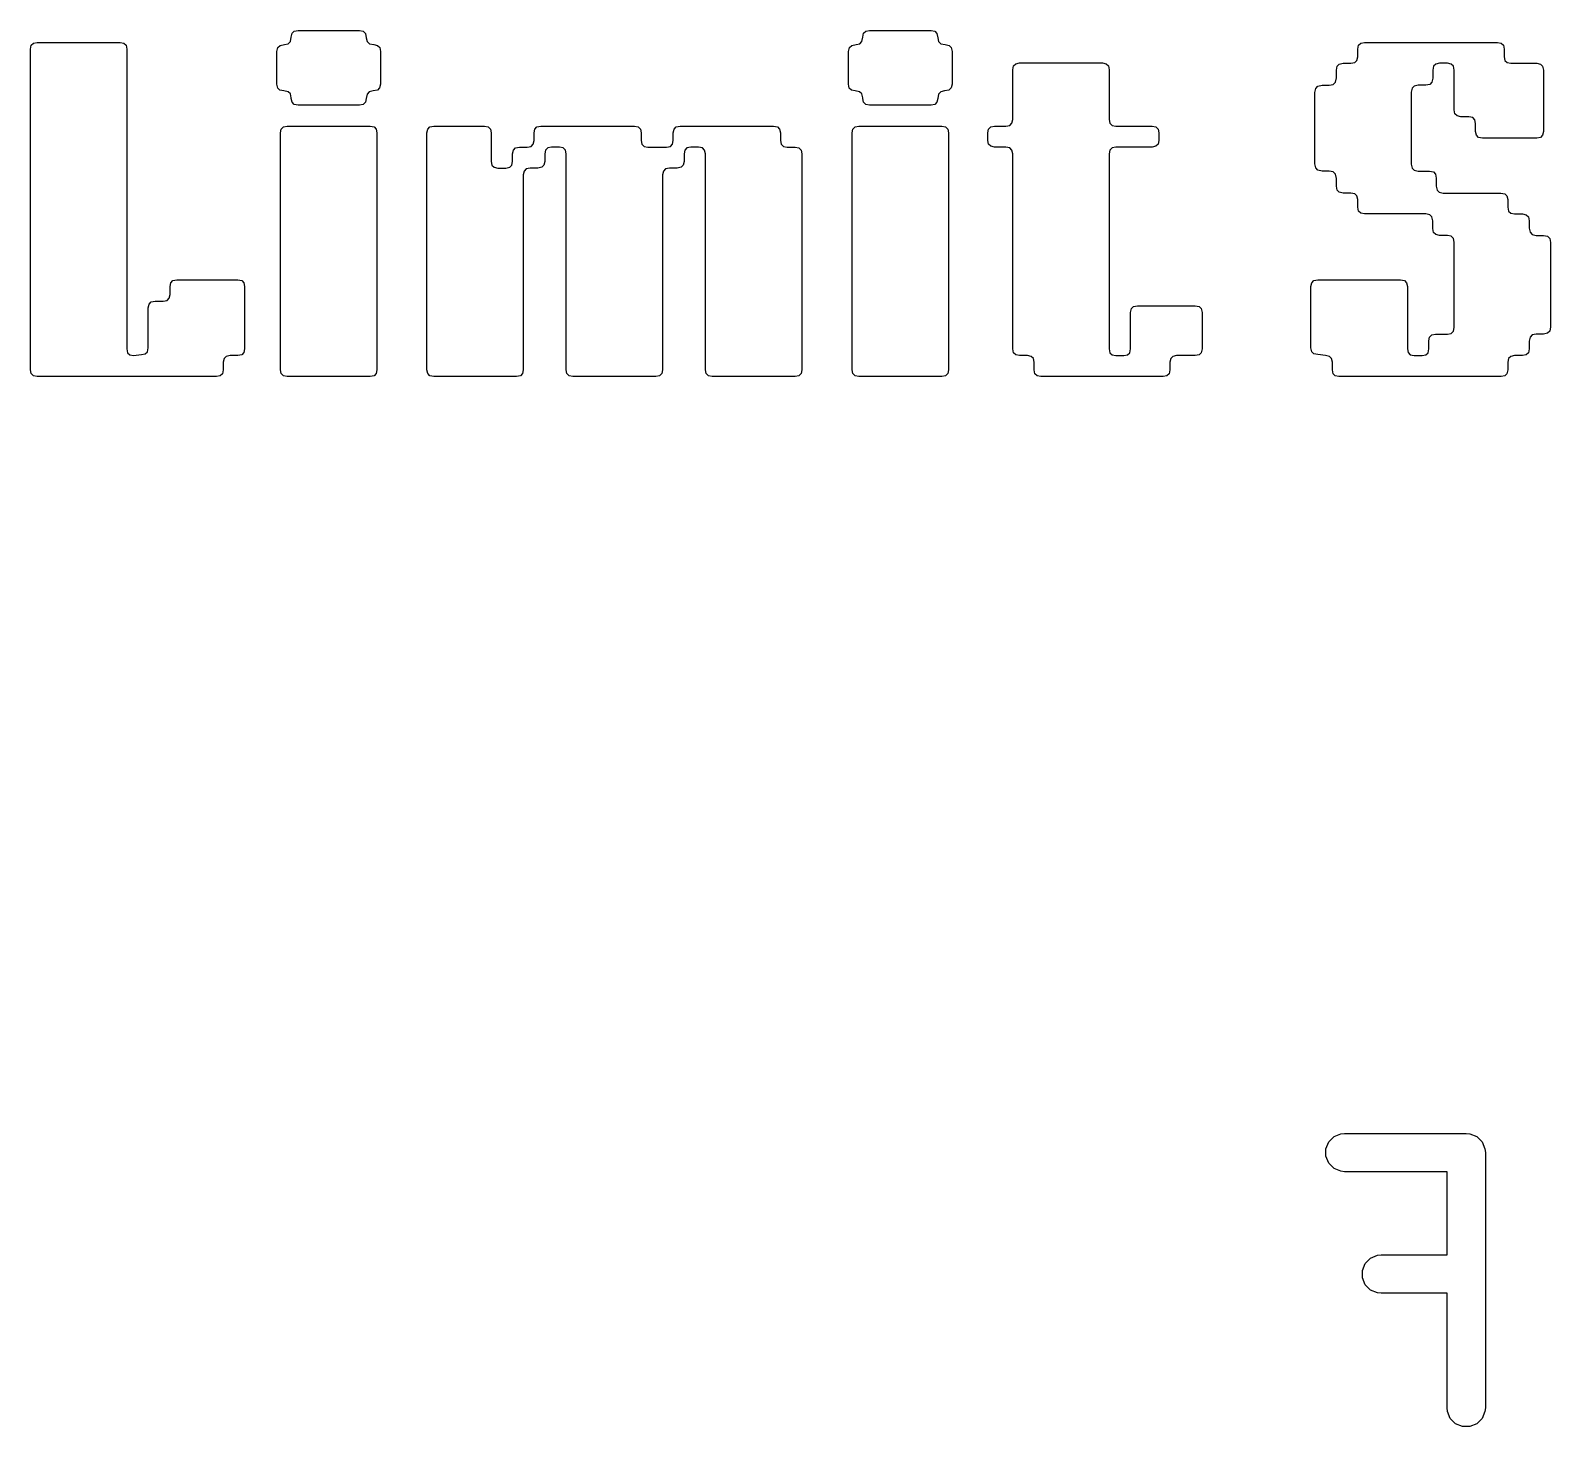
# Model space of a CAD drawing. Header units: millimetres. Extents: x 60 to 220, y -152 to -53.
# Drawn here: x 83.73 to 89.69, y -60.03 to -54.56 of the extents above; entities that cross this region are included whole.
import ezdxf

# ---------------------------------------------------------------- set-up
doc = ezdxf.new("R2010")
doc.units = ezdxf.units.MM
doc.layers.add('F.Silkscreen', color=41, linetype='CONTINUOUS', true_color=0xf2eda1)

msp = doc.modelspace()

# ---------------------------------------------------------------- linework, layer by layer
at = {"layer": 'F.Silkscreen', "linetype": 'CONTINUOUS'}
for p, q in [((83.737554, -54.61734), (83.74592, -54.608974)), ((83.74592, -54.608974), (83.760999, -54.605858)), ((83.760999, -54.605858), (84.085598, -54.605858)), ((84.085598, -54.605858), (84.100671, -54.608978)), ((84.100671, -54.608978), (84.109041, -54.617361)), ((84.729727, -54.614773), (84.744558, -54.611475)), ((84.744558, -54.611475), (84.753043, -54.602373)), ((84.753043, -54.602373), (84.756289, -54.585464)), ((84.756289, -54.585464), (84.759402, -54.570425)), ((84.759402, -54.570425), (84.767766, -54.562075)), ((84.767766, -54.562075), (84.78285, -54.558963)), ((84.78285, -54.558963), (85.023552, -54.558963)), ((85.023552, -54.558963), (85.038382, -54.562261)), ((85.038382, -54.562261), (85.046867, -54.571363)), ((85.046867, -54.571363), (85.050113, -54.588272)), ((85.050113, -54.588272), (85.053411, -54.603057)), ((85.053411, -54.603057), (85.062527, -54.611529)), ((85.062527, -54.611529), (85.079483, -54.614773)), ((86.968946, -54.614773), (86.983776, -54.611475)), ((86.983776, -54.611475), (86.992262, -54.602373)), ((86.992262, -54.602373), (86.995507, -54.585464)), ((86.995507, -54.585464), (86.99862, -54.570425)), ((86.99862, -54.570425), (87.006984, -54.562075)), ((87.006984, -54.562075), (87.022069, -54.558963)), ((87.022069, -54.558963), (87.26277, -54.558963)), ((87.26277, -54.558963), (87.2776, -54.562261)), ((87.2776, -54.562261), (87.286086, -54.571363)), ((87.286086, -54.571363), (87.289331, -54.588272)), ((87.289331, -54.588272), (87.29263, -54.603057)), ((87.29263, -54.603057), (87.301745, -54.611529)), ((87.301745, -54.611529), (87.318702, -54.614773)), ((88.937762, -54.617154), (88.946104, -54.608936)), ((88.946104, -54.608936), (88.961235, -54.605858)), ((88.961235, -54.605858), (89.481655, -54.605858)), ((89.481655, -54.605858), (89.496786, -54.608936)), ((89.496786, -54.608936), (89.505128, -54.617154)), ((83.734438, -54.632419), (83.737554, -54.61734)), ((83.734438, -55.888438), (83.734438, -54.632419)), ((84.109041, -54.617361), (84.112159, -54.63248)), ((84.112159, -54.63248), (84.112159, -55.806311)), ((84.700357, -54.641334), (84.703659, -54.626509)), ((84.700357, -54.769684), (84.700357, -54.641334)), ((84.703659, -54.626509), (84.712777, -54.618021)), ((84.712777, -54.618021), (84.729727, -54.614773)), ((85.079483, -54.614773), (85.094562, -54.617889)), ((85.094562, -54.617889), (85.102929, -54.626255)), ((85.102929, -54.626255), (85.106045, -54.641334)), ((85.106045, -54.641334), (85.106045, -54.769684)), ((86.939576, -54.641334), (86.942877, -54.626509)), ((86.939576, -54.769684), (86.939576, -54.641334)), ((86.942877, -54.626509), (86.951996, -54.618021)), ((86.951996, -54.618021), (86.968946, -54.614773)), ((87.318702, -54.614773), (87.33378, -54.617889)), ((87.33378, -54.617889), (87.342147, -54.626255)), ((87.342147, -54.626255), (87.345263, -54.641334)), ((87.345263, -54.641334), (87.345263, -54.769684)), ((88.931581, -54.676621), (88.934673, -54.661912)), ((88.934673, -54.63187), (88.937762, -54.617154)), ((88.934673, -54.661912), (88.934673, -54.63187)), ((89.505128, -54.617154), (89.508217, -54.63187)), ((89.508217, -54.63187), (89.508217, -54.661912)), ((89.508217, -54.661912), (89.511305, -54.676627)), ((87.582972, -54.71308), (87.586091, -54.697961)), ((87.582972, -54.907498), (87.582972, -54.71308)), ((87.586091, -54.697961), (87.594461, -54.689578)), ((87.594461, -54.689578), (87.609534, -54.686458)), ((87.609534, -54.686458), (87.934194, -54.686458)), ((87.934194, -54.686458), (87.949267, -54.689578)), ((87.949267, -54.689578), (87.957636, -54.697961)), ((87.957636, -54.697961), (87.960755, -54.71308)), ((87.960755, -54.71308), (87.960755, -54.907498)), ((88.850715, -54.715157), (88.853864, -54.699632)), ((88.850715, -54.745259), (88.850715, -54.715157)), ((88.853864, -54.699632), (88.86226, -54.691085)), ((88.86226, -54.691085), (88.877276, -54.687923)), ((88.877276, -54.687923), (88.908051, -54.687923)), ((88.908051, -54.687923), (88.923223, -54.684842)), ((88.923223, -54.684842), (88.931581, -54.676621)), ((89.231585, -54.699632), (89.228436, -54.715157)), ((89.228436, -54.715157), (89.228436, -54.746664)), ((89.239982, -54.691085), (89.231585, -54.699632)), ((89.254998, -54.687923), (89.239982, -54.691085)), ((89.285834, -54.687923), (89.254998, -54.687923)), ((89.300918, -54.691035), (89.285834, -54.687923)), ((89.309282, -54.699385), (89.300918, -54.691035)), ((89.312395, -54.714424), (89.309282, -54.699385)), ((89.312395, -54.870739), (89.312395, -54.714424)), ((89.511305, -54.676627), (89.519647, -54.684845)), ((89.519647, -54.684845), (89.534778, -54.687923)), ((89.534778, -54.687923), (89.635589, -54.687923)), ((89.635589, -54.687923), (89.650674, -54.691035)), ((89.650674, -54.691035), (89.659038, -54.699385)), ((89.659038, -54.699385), (89.662151, -54.714424)), ((89.662151, -54.714424), (89.662151, -54.954515)), ((84.703473, -54.784763), (84.700357, -54.769684)), ((84.71184, -54.793129), (84.703473, -54.784763)), ((85.102743, -54.784509), (85.093625, -54.792997)), ((85.106045, -54.769684), (85.102743, -54.784509)), ((86.942692, -54.784763), (86.939576, -54.769684)), ((86.951058, -54.793129), (86.942692, -54.784763)), ((87.341962, -54.784509), (87.332843, -54.792997)), ((87.345263, -54.769684), (87.341962, -54.784509)), ((88.766756, -54.801924), (88.77004, -54.786007)), ((88.77004, -54.786007), (88.778852, -54.777182)), ((88.778852, -54.777182), (88.794722, -54.773897)), ((88.794722, -54.773897), (88.822749, -54.773897)), ((88.822749, -54.773897), (88.838562, -54.770571)), ((88.838562, -54.770571), (88.847402, -54.761581)), ((88.847402, -54.761581), (88.850715, -54.745259)), ((89.147597, -54.7854), (89.144478, -54.800519)), ((89.155966, -54.777017), (89.147597, -54.7854)), ((89.171039, -54.773897), (89.155966, -54.777017)), ((89.201875, -54.773897), (89.171039, -54.773897)), ((89.216891, -54.770736), (89.201875, -54.773897)), ((89.225288, -54.762188), (89.216891, -54.770736)), ((89.228436, -54.746664), (89.225288, -54.762188)), ((84.726919, -54.796245), (84.71184, -54.793129)), ((84.743875, -54.799489), (84.726919, -54.796245)), ((84.752991, -54.807961), (84.743875, -54.799489)), ((84.756289, -54.822745), (84.752991, -54.807961)), ((84.756289, -54.825554), (84.756289, -54.822745)), ((84.759402, -54.840593), (84.756289, -54.825554)), ((84.767766, -54.848943), (84.759402, -54.840593)), ((84.78285, -54.852055), (84.767766, -54.848943)), ((85.038636, -54.848943), (85.023552, -54.852055)), ((85.047, -54.840593), (85.038636, -54.848943)), ((85.050113, -54.825554), (85.047, -54.840593)), ((85.053359, -54.808645), (85.050113, -54.825554)), ((85.061844, -54.799543), (85.053359, -54.808645)), ((85.076674, -54.796245), (85.061844, -54.799543)), ((85.093625, -54.792997), (85.076674, -54.796245)), ((86.966137, -54.796245), (86.951058, -54.793129)), ((86.983094, -54.799489), (86.966137, -54.796245)), ((86.992209, -54.807961), (86.983094, -54.799489)), ((86.995507, -54.822745), (86.992209, -54.807961)), ((86.995507, -54.825554), (86.995507, -54.822745)), ((86.99862, -54.840593), (86.995507, -54.825554)), ((87.006984, -54.848943), (86.99862, -54.840593)), ((87.022069, -54.852055), (87.006984, -54.848943)), ((87.277855, -54.848943), (87.26277, -54.852055)), ((87.286219, -54.840593), (87.277855, -54.848943)), ((87.289331, -54.825554), (87.286219, -54.840593)), ((87.292577, -54.808645), (87.289331, -54.825554)), ((87.301063, -54.799543), (87.292577, -54.808645)), ((87.315893, -54.796245), (87.301063, -54.799543)), ((87.332843, -54.792997), (87.315893, -54.796245)), ((88.766756, -55.081948), (88.766756, -54.801924)), ((89.144478, -54.800519), (89.144478, -55.083353)), ((85.023552, -54.852055), (84.78285, -54.852055)), ((87.26277, -54.852055), (87.022069, -54.852055)), ((87.579854, -54.922617), (87.582972, -54.907498)), ((87.960755, -54.907498), (87.963874, -54.922617)), ((89.315511, -54.885818), (89.312395, -54.870739)), ((89.323878, -54.894185), (89.315511, -54.885818)), ((89.338956, -54.897301), (89.323878, -54.894185)), ((89.369731, -54.897301), (89.338956, -54.897301)), ((89.384816, -54.900412), (89.369731, -54.897301)), ((89.39318, -54.908763), (89.384816, -54.900412)), ((89.396292, -54.923801), (89.39318, -54.908763)), ((84.71434, -54.960743), (84.717459, -54.945623)), ((84.71434, -55.888377), (84.71434, -54.960743)), ((84.717459, -54.945623), (84.725829, -54.93724)), ((84.725829, -54.93724), (84.740902, -54.93412)), ((84.740902, -54.93412), (85.0655, -54.93412)), ((85.0655, -54.93412), (85.080573, -54.93724)), ((85.080573, -54.93724), (85.088943, -54.945623)), ((85.088943, -54.945623), (85.092062, -54.960743)), ((85.092062, -54.960743), (85.092062, -55.888377)), ((85.287822, -54.960743), (85.290941, -54.945623)), ((85.287822, -55.888377), (85.287822, -54.960743)), ((85.290941, -54.945623), (85.299311, -54.93724)), ((85.299311, -54.93724), (85.314384, -54.93412)), ((85.314384, -54.93412), (85.513075, -54.93412)), ((85.513075, -54.93412), (85.528207, -54.937198)), ((85.528207, -54.937198), (85.536548, -54.945417)), ((85.536548, -54.945417), (85.539637, -54.960132)), ((85.539637, -54.960132), (85.539637, -55.07224)), ((85.707493, -54.960132), (85.710581, -54.945417)), ((85.707493, -54.990174), (85.707493, -54.960132)), ((85.710581, -54.945417), (85.718923, -54.937198)), ((85.718923, -54.937198), (85.734054, -54.93412)), ((85.734054, -54.93412), (86.100663, -54.93412)), ((86.100663, -54.93412), (86.115794, -54.937198)), ((86.115794, -54.937198), (86.124135, -54.945417)), ((86.124135, -54.945417), (86.127224, -54.960132)), ((86.127224, -54.960132), (86.127224, -54.990174)), ((86.253131, -54.960132), (86.25622, -54.945417)), ((86.253131, -54.990174), (86.253131, -54.960132)), ((86.25622, -54.945417), (86.264561, -54.937198)), ((86.264561, -54.937198), (86.279693, -54.93412)), ((86.279693, -54.93412), (86.64624, -54.93412)), ((86.64624, -54.93412), (86.661371, -54.937198)), ((86.661371, -54.937198), (86.669713, -54.945417)), ((86.669713, -54.945417), (86.672801, -54.960132)), ((86.672801, -54.960132), (86.672801, -54.990174)), ((86.953559, -54.960743), (86.956677, -54.945623)), ((86.953559, -55.888377), (86.953559, -54.960743)), ((86.956677, -54.945623), (86.965047, -54.93724)), ((86.965047, -54.93724), (86.98012, -54.93412)), ((86.98012, -54.93412), (87.304719, -54.93412)), ((87.304719, -54.93412), (87.319792, -54.93724)), ((87.319792, -54.93724), (87.328161, -54.945623)), ((87.328161, -54.945623), (87.33128, -54.960743)), ((87.33128, -54.960743), (87.33128, -55.888377)), ((87.485031, -54.96056), (87.488145, -54.945567)), ((87.485031, -54.989747), (87.485031, -54.96056)), ((87.488145, -54.945567), (87.496523, -54.937231)), ((87.496523, -54.937231), (87.511654, -54.93412)), ((87.511654, -54.93412), (87.556411, -54.93412)), ((87.556411, -54.93412), (87.571484, -54.931)), ((87.571484, -54.931), (87.579854, -54.922617)), ((87.963874, -54.922617), (87.972243, -54.931)), ((87.972243, -54.931), (87.987316, -54.93412)), ((87.987316, -54.93412), (88.128611, -54.93412)), ((88.128611, -54.93412), (88.143701, -54.937228)), ((88.143701, -54.937228), (88.152063, -54.945562)), ((88.152063, -54.945562), (88.155172, -54.96056)), ((88.155172, -54.96056), (88.155172, -54.989747)), ((89.396292, -54.954515), (89.396292, -54.923801)), ((89.399405, -54.969553), (89.396292, -54.954515)), ((89.407769, -54.977903), (89.399405, -54.969553)), ((89.659038, -54.969553), (89.650674, -54.977903)), ((89.662151, -54.954515), (89.659038, -54.969553)), ((85.623595, -55.042198), (85.626684, -55.027482)), ((85.626684, -55.027482), (85.635025, -55.019264)), ((85.635025, -55.019264), (85.650157, -55.016186)), ((85.650157, -55.016186), (85.680931, -55.016186)), ((85.680931, -55.016186), (85.696062, -55.013108)), ((85.696062, -55.013108), (85.704404, -55.004889)), ((85.704404, -55.004889), (85.707493, -54.990174)), ((85.752591, -55.027482), (85.749502, -55.042198)), ((85.760933, -55.019264), (85.752591, -55.027482)), ((85.776064, -55.016186), (85.760933, -55.019264)), ((85.8069, -55.016186), (85.776064, -55.016186)), ((85.821967, -55.01931), (85.8069, -55.016186)), ((85.830339, -55.02771), (85.821967, -55.01931)), ((85.833461, -55.042869), (85.830339, -55.02771)), ((86.127224, -54.990174), (86.130313, -55.004889)), ((86.130313, -55.004889), (86.138654, -55.013108)), ((86.138654, -55.013108), (86.153785, -55.016186)), ((86.153785, -55.016186), (86.22657, -55.016186)), ((86.22657, -55.016186), (86.241701, -55.013108)), ((86.241701, -55.013108), (86.250043, -55.004889)), ((86.250043, -55.004889), (86.253131, -54.990174)), ((86.298168, -55.027482), (86.29508, -55.042198)), ((86.30651, -55.019264), (86.298168, -55.027482)), ((86.321641, -55.016186), (86.30651, -55.019264)), ((86.352477, -55.016186), (86.321641, -55.016186)), ((86.367544, -55.01931), (86.352477, -55.016186)), ((86.375917, -55.02771), (86.367544, -55.01931)), ((86.379038, -55.042869), (86.375917, -55.02771)), ((86.672801, -54.990174), (86.675894, -55.004884)), ((86.675894, -55.004884), (86.684252, -55.013105)), ((86.684252, -55.013105), (86.699424, -55.016186)), ((86.699424, -55.016186), (86.730199, -55.016186)), ((86.730199, -55.016186), (86.745266, -55.01931)), ((86.745266, -55.01931), (86.753638, -55.02771)), ((86.753638, -55.02771), (86.75676, -55.042869)), ((87.488145, -55.004739), (87.485031, -54.989747)), ((87.496523, -55.013075), (87.488145, -55.004739)), ((87.511654, -55.016186), (87.496523, -55.013075)), ((87.556411, -55.016186), (87.511654, -55.016186)), ((87.571478, -55.01931), (87.556411, -55.016186)), ((87.579851, -55.02771), (87.571478, -55.01931)), ((87.582972, -55.042869), (87.579851, -55.02771)), ((87.963877, -55.02771), (87.960755, -55.042869)), ((87.972249, -55.01931), (87.963877, -55.02771)), ((87.987316, -55.016186), (87.972249, -55.01931)), ((88.128611, -55.016186), (87.987316, -55.016186)), ((88.143701, -55.013078), (88.128611, -55.016186)), ((88.152063, -55.004745), (88.143701, -55.013078)), ((88.155172, -54.989747), (88.152063, -55.004745)), ((89.422854, -54.981015), (89.407769, -54.977903)), ((89.635589, -54.981015), (89.422854, -54.981015)), ((89.650674, -54.977903), (89.635589, -54.981015)), ((85.539637, -55.07224), (85.542725, -55.086955)), ((85.542725, -55.086955), (85.551067, -55.095173)), ((85.612165, -55.095173), (85.620507, -55.086955)), ((85.620507, -55.086955), (85.623595, -55.07224)), ((85.623595, -55.07224), (85.623595, -55.042198)), ((85.746414, -55.086955), (85.738072, -55.095173)), ((85.749502, -55.07224), (85.746414, -55.086955)), ((85.749502, -55.042198), (85.749502, -55.07224)), ((85.833461, -55.888316), (85.833461, -55.042869)), ((86.291991, -55.086955), (86.28365, -55.095173)), ((86.29508, -55.07224), (86.291991, -55.086955)), ((86.29508, -55.042198), (86.29508, -55.07224)), ((86.379038, -55.888316), (86.379038, -55.042869)), ((86.75676, -55.042869), (86.75676, -55.888316)), ((87.582972, -55.80625), (87.582972, -55.042869)), ((87.960755, -55.042869), (87.960755, -55.80625)), ((88.77004, -55.097865), (88.766756, -55.081948)), ((89.144478, -55.083353), (89.147597, -55.098472)), ((85.551067, -55.095173), (85.566198, -55.098251)), ((85.566198, -55.098251), (85.597034, -55.098251)), ((85.597034, -55.098251), (85.612165, -55.095173)), ((85.668669, -55.109796), (85.665544, -55.124996)), ((85.665544, -55.124996), (85.665544, -55.888255)), ((85.677044, -55.10138), (85.668669, -55.109796)), ((85.692105, -55.098251), (85.677044, -55.10138)), ((85.722941, -55.098251), (85.692105, -55.098251)), ((85.738072, -55.095173), (85.722941, -55.098251)), ((86.214307, -55.109796), (86.211182, -55.124996)), ((86.211182, -55.124996), (86.211182, -55.888255)), ((86.222682, -55.10138), (86.214307, -55.109796)), ((86.237744, -55.098251), (86.222682, -55.10138)), ((86.268518, -55.098251), (86.237744, -55.098251)), ((86.28365, -55.095173), (86.268518, -55.098251)), ((88.778852, -55.10669), (88.77004, -55.097865)), ((88.794722, -55.109975), (88.778852, -55.10669)), ((88.822749, -55.109975), (88.794722, -55.109975)), ((88.838562, -55.113301), (88.822749, -55.109975)), ((88.847402, -55.122291), (88.838562, -55.113301)), ((88.850715, -55.138613), (88.847402, -55.122291)), ((88.850715, -55.168715), (88.850715, -55.138613)), ((89.147597, -55.098472), (89.155966, -55.106855)), ((89.155966, -55.106855), (89.171039, -55.109975)), ((89.171039, -55.109975), (89.215858, -55.109975)), ((89.215858, -55.109975), (89.230874, -55.113136)), ((89.230874, -55.113136), (89.239271, -55.121684)), ((89.239271, -55.121684), (89.242419, -55.137208)), ((89.242419, -55.137208), (89.242419, -55.168715)), ((88.853864, -55.18424), (88.850715, -55.168715)), ((88.86226, -55.192787), (88.853864, -55.18424)), ((88.877276, -55.195949), (88.86226, -55.192787)), ((88.908051, -55.195949), (88.877276, -55.195949)), ((88.923223, -55.19903), (88.908051, -55.195949)), ((88.931581, -55.207251), (88.923223, -55.19903)), ((88.934673, -55.22196), (88.931581, -55.207251)), ((89.242419, -55.168715), (89.245568, -55.18424)), ((89.245568, -55.18424), (89.253965, -55.192787)), ((89.253965, -55.192787), (89.268981, -55.195949)), ((89.268981, -55.195949), (89.495699, -55.195949)), ((89.495699, -55.195949), (89.51083, -55.199027)), ((89.51083, -55.199027), (89.519172, -55.207245)), ((89.519172, -55.207245), (89.522261, -55.22196)), ((88.934673, -55.252002), (88.934673, -55.22196)), ((88.937762, -55.266718), (88.934673, -55.252002)), ((88.946104, -55.274936), (88.937762, -55.266718)), ((89.522261, -55.22196), (89.522261, -55.252002)), ((89.522261, -55.252002), (89.525349, -55.266718)), ((89.525349, -55.266718), (89.533691, -55.274936)), ((88.961235, -55.278014), (88.946104, -55.274936)), ((89.201875, -55.278014), (88.961235, -55.278014)), ((89.216948, -55.281134), (89.201875, -55.278014)), ((89.225318, -55.289517), (89.216948, -55.281134)), ((89.228436, -55.304637), (89.225318, -55.289517)), ((89.228436, -55.335472), (89.228436, -55.304637)), ((89.533691, -55.274936), (89.548822, -55.278014)), ((89.548822, -55.278014), (89.579597, -55.278014)), ((89.579597, -55.278014), (89.59467, -55.281134)), ((89.59467, -55.281134), (89.603039, -55.289517)), ((89.603039, -55.289517), (89.606158, -55.304637)), ((89.606158, -55.304637), (89.606158, -55.334068)), ((89.23156, -55.350586), (89.228436, -55.335472)), ((89.239945, -55.358972), (89.23156, -55.350586)), ((89.255059, -55.362095), (89.239945, -55.358972)), ((89.285834, -55.362095), (89.255059, -55.362095)), ((89.300907, -55.365215), (89.285834, -55.362095)), ((89.309276, -55.373598), (89.300907, -55.365215)), ((89.312395, -55.388717), (89.309276, -55.373598)), ((89.606158, -55.334068), (89.609446, -55.349979)), ((89.609446, -55.349979), (89.618274, -55.358807)), ((89.618274, -55.358807), (89.634185, -55.362095)), ((89.634185, -55.362095), (89.662151, -55.362095)), ((89.662151, -55.362095), (89.678021, -55.36538)), ((89.678021, -55.36538), (89.686833, -55.374205)), ((89.686833, -55.374205), (89.690117, -55.390122)), ((89.312395, -55.722231), (89.312395, -55.388717)), ((89.690117, -55.390122), (89.690117, -55.720826)), ((84.28142, -55.562435), (84.284533, -55.547397)), ((84.28142, -55.593148), (84.28142, -55.562435)), ((84.284533, -55.547397), (84.292897, -55.539046)), ((84.292897, -55.539046), (84.307981, -55.535935)), ((84.307981, -55.535935), (84.547278, -55.535935)), ((84.547278, -55.535935), (84.562328, -55.539071)), ((84.562328, -55.539071), (84.570709, -55.54752)), ((84.570709, -55.54752), (84.573839, -55.562801)), ((84.573839, -55.562801), (84.573839, -55.806067)), ((88.751369, -55.562435), (88.754482, -55.547397)), ((88.751369, -55.802526), (88.751369, -55.562435)), ((88.754482, -55.547397), (88.762846, -55.539046)), ((88.762846, -55.539046), (88.777931, -55.535935)), ((88.777931, -55.535935), (89.102529, -55.535935)), ((89.102529, -55.535935), (89.117579, -55.539071)), ((89.117579, -55.539071), (89.12596, -55.54752)), ((89.12596, -55.54752), (89.129091, -55.562801)), ((89.129091, -55.562801), (89.129091, -55.806067)), ((84.199234, -55.631131), (84.207601, -55.622765)), ((84.207601, -55.622765), (84.222679, -55.619649)), ((84.222679, -55.619649), (84.254858, -55.619649)), ((84.254858, -55.619649), (84.269943, -55.616537)), ((84.269943, -55.616537), (84.278307, -55.608187)), ((84.278307, -55.608187), (84.28142, -55.593148)), ((84.196118, -55.64621), (84.199234, -55.631131)), ((84.196118, -55.802526), (84.196118, -55.64621)), ((88.044652, -55.66404), (88.047765, -55.649002)), ((88.044652, -55.806434), (88.044652, -55.66404)), ((88.047765, -55.649002), (88.056129, -55.640651)), ((88.056129, -55.640651), (88.071214, -55.63754)), ((88.071214, -55.63754), (88.297871, -55.63754)), ((88.297871, -55.63754), (88.312996, -55.640654)), ((88.312996, -55.640654), (88.321377, -55.649007)), ((88.321377, -55.649007), (88.324494, -55.66404)), ((88.324494, -55.66404), (88.324494, -55.806434)), ((89.300907, -55.745733), (89.309276, -55.73735)), ((89.309276, -55.73735), (89.312395, -55.722231)), ((89.686833, -55.736743), (89.678021, -55.745569)), ((89.690117, -55.720826), (89.686833, -55.736743)), ((84.193005, -55.817564), (84.196118, -55.802526)), ((88.754482, -55.817564), (88.751369, -55.802526)), ((89.213049, -55.775476), (89.216168, -55.760357)), ((89.213049, -55.806311), (89.213049, -55.775476)), ((89.216168, -55.760357), (89.224538, -55.751973)), ((89.224538, -55.751973), (89.239611, -55.748853)), ((89.239611, -55.748853), (89.285834, -55.748853)), ((89.285834, -55.748853), (89.300907, -55.745733)), ((89.609446, -55.760969), (89.606158, -55.77688)), ((89.606158, -55.77688), (89.606158, -55.806311)), ((89.618274, -55.752141), (89.609446, -55.760969)), ((89.634185, -55.748853), (89.618274, -55.752141)), ((89.662151, -55.748853), (89.634185, -55.748853)), ((89.678021, -55.745569), (89.662151, -55.748853)), ((84.112159, -55.806311), (84.115278, -55.821431)), ((84.115278, -55.821431), (84.123648, -55.829814)), ((84.123648, -55.829814), (84.138721, -55.832934)), ((84.138721, -55.832934), (84.169557, -55.829026)), ((84.169557, -55.829026), (84.184641, -55.825914)), ((84.184641, -55.825914), (84.193005, -55.817564)), ((84.49297, -55.84423), (84.489881, -55.858946)), ((84.489881, -55.858946), (84.489881, -55.888988)), ((84.501311, -55.836012), (84.49297, -55.84423)), ((84.516442, -55.832934), (84.501311, -55.836012)), ((84.547278, -55.832934), (84.516442, -55.832934)), ((84.562328, -55.829797), (84.547278, -55.832934)), ((84.570709, -55.821348), (84.562328, -55.829797)), ((84.573839, -55.806067), (84.570709, -55.821348)), ((87.586094, -55.82141), (87.582972, -55.80625)), ((87.594467, -55.82981), (87.586094, -55.82141)), ((87.609534, -55.832934), (87.594467, -55.82981)), ((87.640308, -55.832934), (87.609534, -55.832934)), ((87.65548, -55.836015), (87.640308, -55.832934)), ((87.663838, -55.844236), (87.65548, -55.836015)), ((87.666931, -55.858946), (87.663838, -55.844236)), ((87.666931, -55.888988), (87.666931, -55.858946)), ((87.960755, -55.80625), (87.963877, -55.82141)), ((87.963877, -55.82141), (87.972249, -55.82981)), ((87.972249, -55.82981), (87.987316, -55.832934)), ((87.987316, -55.832934), (88.018091, -55.832934)), ((88.018091, -55.832934), (88.033176, -55.829822)), ((88.033176, -55.829822), (88.04154, -55.821472)), ((88.04154, -55.821472), (88.044652, -55.806434)), ((88.201675, -55.84423), (88.198587, -55.858946)), ((88.198587, -55.858946), (88.198587, -55.888988)), ((88.210017, -55.836012), (88.201675, -55.84423)), ((88.225148, -55.832934), (88.210017, -55.836012)), ((88.297871, -55.832934), (88.225148, -55.832934)), ((88.312996, -55.829819), (88.297871, -55.832934)), ((88.321377, -55.821466), (88.312996, -55.829819)), ((88.324494, -55.806434), (88.321377, -55.821466)), ((88.762846, -55.825914), (88.754482, -55.817564)), ((88.777931, -55.829026), (88.762846, -55.825914)), ((88.808705, -55.832934), (88.777931, -55.829026)), ((88.823877, -55.836015), (88.808705, -55.832934)), ((88.832235, -55.844236), (88.823877, -55.836015)), ((88.835328, -55.858946), (88.832235, -55.844236)), ((88.835328, -55.888988), (88.835328, -55.858946)), ((89.129091, -55.806067), (89.132222, -55.821348)), ((89.132222, -55.821348), (89.140602, -55.829797)), ((89.140602, -55.829797), (89.155652, -55.832934)), ((89.155652, -55.832934), (89.186488, -55.832934)), ((89.186488, -55.832934), (89.201561, -55.829814)), ((89.201561, -55.829814), (89.20993, -55.821431)), ((89.20993, -55.821431), (89.213049, -55.806311)), ((89.525349, -55.84423), (89.522261, -55.858946)), ((89.522261, -55.858946), (89.522261, -55.888988)), ((89.533691, -55.836012), (89.525349, -55.84423)), ((89.548822, -55.832934), (89.533691, -55.836012)), ((89.579597, -55.832934), (89.548822, -55.832934)), ((89.59467, -55.829814), (89.579597, -55.832934)), ((89.603039, -55.821431), (89.59467, -55.829814)), ((89.606158, -55.806311), (89.603039, -55.821431)), ((83.737554, -55.903517), (83.734438, -55.888438)), ((83.74592, -55.911884), (83.737554, -55.903517)), ((83.760999, -55.915), (83.74592, -55.911884)), ((84.46332, -55.915), (83.760999, -55.915)), ((84.478451, -55.911921), (84.46332, -55.915)), ((84.486792, -55.903703), (84.478451, -55.911921)), ((84.489881, -55.888988), (84.486792, -55.903703)), ((84.717459, -55.903496), (84.71434, -55.888377)), ((84.725829, -55.911879), (84.717459, -55.903496)), ((84.740902, -55.915), (84.725829, -55.911879)), ((85.0655, -55.915), (84.740902, -55.915)), ((85.080573, -55.911879), (85.0655, -55.915)), ((85.088943, -55.903496), (85.080573, -55.911879)), ((85.092062, -55.888377), (85.088943, -55.903496)), ((85.290941, -55.903496), (85.287822, -55.888377)), ((85.299311, -55.911879), (85.290941, -55.903496)), ((85.314384, -55.915), (85.299311, -55.911879)), ((85.638983, -55.915), (85.314384, -55.915)), ((85.654044, -55.911871), (85.638983, -55.915)), ((85.662419, -55.903455), (85.654044, -55.911871)), ((85.665544, -55.888255), (85.662419, -55.903455)), ((85.836583, -55.903476), (85.833461, -55.888316)), ((85.844955, -55.911875), (85.836583, -55.903476)), ((85.860022, -55.915), (85.844955, -55.911875)), ((86.184621, -55.915), (85.860022, -55.915)), ((86.199683, -55.911871), (86.184621, -55.915)), ((86.208058, -55.903455), (86.199683, -55.911871)), ((86.211182, -55.888255), (86.208058, -55.903455)), ((86.38216, -55.903476), (86.379038, -55.888316)), ((86.390532, -55.911875), (86.38216, -55.903476)), ((86.4056, -55.915), (86.390532, -55.911875)), ((86.730199, -55.915), (86.4056, -55.915)), ((86.745266, -55.911875), (86.730199, -55.915)), ((86.753638, -55.903476), (86.745266, -55.911875)), ((86.75676, -55.888316), (86.753638, -55.903476)), ((86.956677, -55.903496), (86.953559, -55.888377)), ((86.965047, -55.911879), (86.956677, -55.903496)), ((86.98012, -55.915), (86.965047, -55.911879)), ((87.304719, -55.915), (86.98012, -55.915)), ((87.319792, -55.911879), (87.304719, -55.915)), ((87.328161, -55.903496), (87.319792, -55.911879)), ((87.33128, -55.888377), (87.328161, -55.903496)), ((87.670019, -55.903703), (87.666931, -55.888988)), ((87.678361, -55.911921), (87.670019, -55.903703)), ((87.693492, -55.915), (87.678361, -55.911921)), ((88.172025, -55.915), (87.693492, -55.915)), ((88.187156, -55.911921), (88.172025, -55.915)), ((88.195498, -55.903703), (88.187156, -55.911921)), ((88.198587, -55.888988), (88.195498, -55.903703)), ((88.83832, -55.903836), (88.835328, -55.888988)), ((88.846283, -55.911991), (88.83832, -55.903836)), ((88.860485, -55.915), (88.846283, -55.911991)), ((89.497104, -55.915), (88.860485, -55.915)), ((89.511306, -55.911991), (89.497104, -55.915)), ((89.519268, -55.903836), (89.511306, -55.911991)), ((89.522261, -55.888988), (89.519268, -55.903836)), ((88.820973, -58.913151), (88.841665, -58.892459)), ((88.841665, -58.892459), (88.868701, -58.88126)), ((88.868701, -58.88126), (88.883333, -58.879819)), ((88.883333, -58.879819), (89.359523, -58.879819)), ((89.359523, -58.879819), (89.374155, -58.88126)), ((89.374155, -58.88126), (89.401191, -58.892459)), ((89.401191, -58.892459), (89.421883, -58.913151)), ((88.809774, -58.940187), (88.820973, -58.913151)), ((88.809774, -58.969451), (88.809774, -58.940187)), ((89.421883, -58.913151), (89.433082, -58.940187)), ((89.433082, -58.940187), (89.434523, -58.954819)), ((89.434523, -58.954819), (89.434523, -59.954819)), ((88.820973, -58.996487), (88.809774, -58.969451)), ((88.841665, -59.017179), (88.820973, -58.996487)), ((88.868701, -59.028378), (88.841665, -59.017179)), ((88.883333, -59.029819), (88.868701, -59.028378)), ((89.284523, -59.029819), (88.883333, -59.029819)), ((89.284523, -59.356009), (89.284523, -59.029819)), ((88.96383, -59.389341), (88.984522, -59.368649)), ((88.984522, -59.368649), (89.011558, -59.35745)), ((89.011558, -59.35745), (89.02619, -59.356009)), ((89.02619, -59.356009), (89.284523, -59.356009)), ((88.952631, -59.416377), (88.96383, -59.389341)), ((88.952631, -59.445641), (88.952631, -59.416377)), ((88.96383, -59.472677), (88.952631, -59.445641)), ((88.984522, -59.493369), (88.96383, -59.472677)), ((89.011558, -59.504568), (88.984522, -59.493369)), ((89.02619, -59.506009), (89.011558, -59.504568)), ((89.284523, -59.506009), (89.02619, -59.506009)), ((89.284523, -59.954819), (89.284523, -59.506009)), ((89.285964, -59.969451), (89.284523, -59.954819)), ((89.297163, -59.996487), (89.285964, -59.969451)), ((89.433082, -59.969451), (89.421883, -59.996487)), ((89.434523, -59.954819), (89.433082, -59.969451)), ((89.317855, -60.017179), (89.297163, -59.996487)), ((89.344891, -60.028378), (89.317855, -60.017179)), ((89.374155, -60.028378), (89.344891, -60.028378)), ((89.401191, -60.017179), (89.374155, -60.028378)), ((89.421883, -59.996487), (89.401191, -60.017179))]:
    msp.add_line(p, q, dxfattribs=at)

doc.saveas('drawing.dxf')
